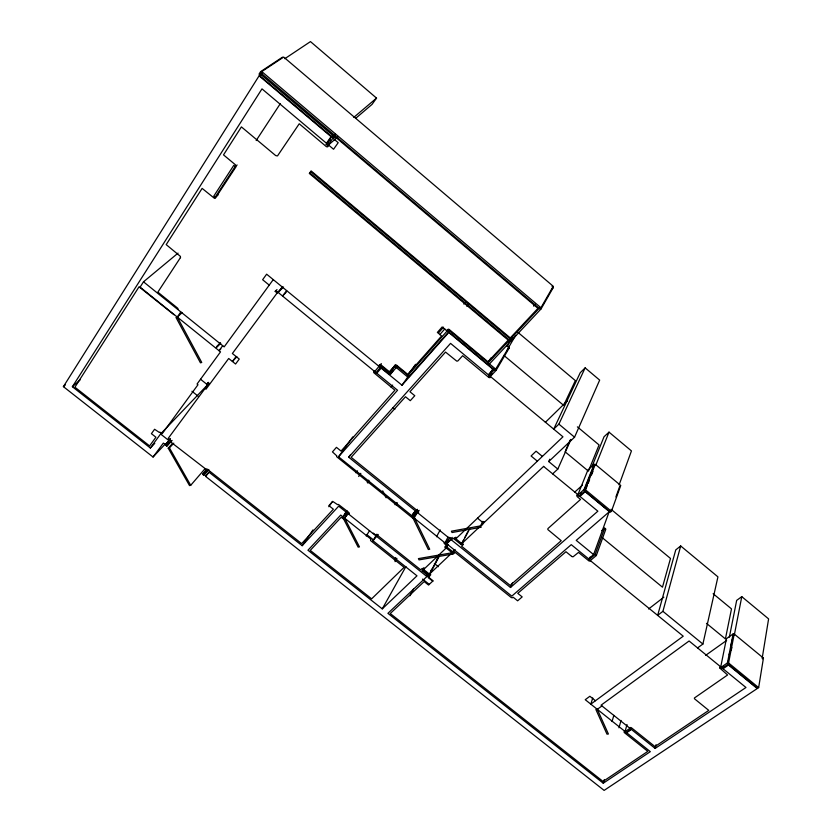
<?xml version="1.0" encoding="UTF-8"?>
<svg xmlns="http://www.w3.org/2000/svg" width="832" height="832" viewBox="0 0 832 832"><rect width="100%" height="100%" fill="white"/><g stroke="black" fill="none" stroke-linecap="round" stroke-linejoin="round"><path stroke-width="1.25" d="M180.502 257.296L180.45 256.703A1.789 1.362 47.7 0 0 180.263 256.256L166.202 244.618L202.124 188.386L214.417 198.297A1.726 1.362 50.5 0 0 215.301 198.266L236.007 166.816L235.435 164.798L223.517 154.887L241.405 126.901L275.621 155.522L277.17 155.938A1.841 1.508 52.7 0 0 277.69 155.646L299.229 123.781L326.154 146.484A1.955 1.643 53.1 0 0 326.633 146.734L326.799 146.786A1.82 1.529 53.1 0 0 327.756 146.734L328.973 145.392L333.559 149.261L338.198 142.688L333.601 138.798L334.526 136.302L537.961 308.329L510.286 337.927L311.106 170.903L309.317 173.441L508.227 340.122L487.989 361.764L449.186 329.472A1.664 1.404 35.5 0 0 448.24 329.212L446.42 330.512L442.146 326.955L437.362 332.415L441.615 335.951L407.711 374.327L396.822 365.383M758.649 687.617L763.433 658.081L734.219 634.026L728.582 662.979L727.49 663.738L757.546 688.345L758.649 687.617L728.582 662.979M762.195 658.154L768.602 618.894L741.78 596.648L736.674 600.392L729.373 637.114M422.448 568.464A1.539 1.144 28.5 0 0 421.97 568.61L420.68 569.806L376.99 534.934A1.498 1.123 31.1 0 0 376.574 534.726L376.459 534.674A1.581 1.175 31.1 0 0 375.773 534.612A1.498 1.123 31.1 0 0 375.409 534.706L374.951 535.09L348.837 514.249L349.242 513.562M731.318 649.99L731.806 647.473M734.396 634.629L741.78 596.648M727.449 662.886L728.624 663.842L721.76 668.606L720.595 667.649L727.449 662.886L733.127 633.942L734.261 634.868M727.49 663.738L727.979 661.222M729.217 654.93L729.706 652.413M730.943 646.11L732.17 639.818M732.67 637.302L733.158 634.785M428.106 574.267L426.91 576.534L387.91 613.34L603.262 783.224L650.322 751.65L626.631 732.742L631.384 729.446L655.138 748.426L745.971 687.492L723.07 668.772L723.57 666.234M720.595 667.649L726.43 638.706L733.127 633.942M697.549 647.91L702.894 644.062L717.933 576.857L680.69 545.969L675.75 549.91L657.686 615.316L662.917 611.333L680.69 545.969M655.138 748.426L656.063 744.65M625.009 731.765L630.178 728.166L631.28 729.05L626.122 732.649L625.009 731.765L627.006 724.547M603.262 783.224L604.313 779.522M618.956 727.813L621.046 720.429M612.03 721.562L613.85 715.343M592.758 697.965L590.814 704.153L683.228 636.189L590.907 561.07A1.674 1.3 20.8 0 1 590.533 561.236L588.931 560.934L578.49 552.417L573.154 556.743A1.664 1.29 21.7 0 1 572.718 556.764L572.114 556.629A1.664 1.29 21.7 0 1 571.657 556.4M590.086 557.107L589.202 559.51L590.408 560.498L596.336 555.516L605.842 529.121L604.666 528.154L601.765 530.629M615.898 496.943L619.715 486.387M589.202 559.51L595.119 554.518L604.666 528.154M611.426 511.295L620.745 485.482L595.286 464.329L585.166 489.59L584.137 490.516L610.376 512.2L611.426 511.295L585.166 489.59M448.531 540.374L446.722 543.795L511.805 596.128L571.262 544.658L588.578 558.813L593.601 554.58L609.534 510.723M619.091 484.942L631.446 450.923L609.014 432.141L604.032 436.748L591.989 466.575M585.759 489.372L587.205 485.753M588.162 483.35L589.607 479.742M591.542 474.926L592.977 471.307M595.681 465.494L609.014 432.141M584.022 489.538L585.27 490.568L578.885 496.309L577.637 495.279L584.022 489.538L594.173 464.287L595.39 465.296M584.615 489.32L594.277 465.244M452.265 537.368L451.069 539.646L510.484 587.496L597.865 511.191L579.956 496.413L581.402 492.825M577.637 495.279L587.922 469.976M510.484 587.496L512.564 582.743M552.646 473.876L557.814 469.071L548.735 461.562L574.558 437.185L599.664 380.11L585.146 367.869L580.247 372.715L553.717 429.125L558.896 424.133L585.146 367.869M565.531 450.559L570.19 440.055M557.814 469.071L570.97 439.379M548.735 461.562L549.806 459.202M480.574 525.886L451.402 531.201L452.036 532.522L481.198 527.228L480.574 525.886L482.862 521.331M482.331 524.94L484.047 521.518M455.905 537.15L454.709 539.427L461.188 544.648L469.685 528.913M461.188 544.648L463.538 540.062M464.703 537.763L467.646 532.033M452.712 554.06L452.088 552.77L418.413 558.615L419.037 559.894L452.712 554.06L455.083 549.463M447.741 544.367L445.931 547.789L452.369 552.968L453.554 550.67M452.369 552.968L454.418 549.848M445.931 547.789L448.001 544.679M445.016 542.755L449.738 538.231L450.923 539.198L446.202 543.712L445.016 542.755L448.042 537.056M430.56 571.438L431.725 569.234M436.405 560.394L438.745 555.984M428.875 575.13L429.707 574.34L423.374 569.286L422.542 570.076L428.875 575.13L438.807 556.358M429.707 574.34L439.057 556.681M422.157 570.898L422.989 570.107L428.802 574.746L427.97 575.536L422.157 570.898L423.935 567.601M409.895 595.816L413.494 589.118M436.519 536.734L440.232 529.911M723.07 668.772L728.478 665.007L757.234 688.553L604.115 790.4L205.556 476.351L208.905 472.118L302.172 545.698L338.686 506.158L346.726 512.574L342.826 516.745L340.725 515.07L307.944 550.243L382.262 608.878L405.933 566.53M180.388 257.691L157.851 292.146L177.559 308.079A1.706 1.279 45.2 0 1 178.09 309.358M541.07 308.901L539.718 307.746L487.656 363.366L488.966 364.458L541.07 308.901L553.363 287.404L552.053 286.291M395.023 561.652L396.916 558.355M540.935 307.746L553.238 286.281L283.67 57.065L261.778 71.573L260.894 72.966L539.854 308.901L540.935 307.746L261.778 71.573M394.441 559.842L395.71 557.638M414.336 517.743L429.718 549.255L428.324 549.505L412.942 518.014L414.336 517.743L416.915 513.292M414.638 511.794L412.038 516.235L413.244 517.202L419.141 510.338M352.737 436.946L338.551 456.799L411.892 515.778L417.425 509.298M413.244 517.202L414.534 514.977M412.942 518.014L414.232 515.788M492.638 369.158L488.821 375.606L490.131 376.688L496.09 370.396L509.267 347.89L507.998 346.83M411.892 515.778L413.837 512.45M507.822 348.764L515.642 335.421M495.934 369.325L448.978 330.21L448.011 331.313L494.936 370.375L509.122 346.84L507.146 345.186M506.844 346.351L509.434 341.942M309.764 172.806L510.661 341.193L512.606 337.886M490.131 376.688L492.024 373.464M510.661 341.193L512.99 337.886M488.935 361.244L490.849 358.051M382.262 608.878L416.978 575.827L372.923 540.717L378.238 534.466M396.188 505.014L397.519 502.83M372.923 540.717L376.927 534.165M394.95 504.67L396.282 502.486M366.215 536.026L369.595 530.598M260.603 71.656L259.043 74.131L260.51 75.369L262.07 72.894L260.603 71.656L282.526 57.148M165.35 443.924L153.057 457.028L63.398 386.641L259.095 75.826L331.063 136.656L326.446 143.25L261.986 88.868L72.384 386.734L150.342 448.011L154.773 443.362M178.038 253.126L143.489 281.819L140.098 287.113L220.511 351.884L197.059 384.02L197.974 384.748L162.24 433.618L160.056 432.297M235.186 166.514L233.782 165.35L213.772 196.144L215.145 197.278L235.186 166.514L237.151 164.986M256.173 140.546L280.28 103.688M367.203 482.29L368.607 480.168M344.677 518.211L359.466 546.894L358.145 547.144L343.346 518.471L344.677 518.211L346.778 515.018M367.796 483.09L369.2 480.958M344.24 514.602L345.654 512.47M344.365 515.102L347.11 510.931M358.675 476.486L360.818 473.314M180.804 311.917L177.289 317.075L175.978 317.47L200.439 362.825L201.75 362.471L177.289 317.075L182.062 312.718M302.172 545.698L312.988 529.901M328.848 506.74L332.457 501.478M466.752 306.186L468.187 304.086M269.235 285.126L262.631 279.718L266.635 274.186L402.002 385.226L408.574 375.814L396.51 365.997L395.616 367.026L407.638 376.917L408.543 375.898M338.322 136.5L327.652 145.662L326.217 144.456L332.176 135.959L333.611 137.166L335.546 135.522M408.179 374.826L415.532 364.312M333.362 135.897L332.426 137.228L259.334 75.452L260.218 74.048L333.362 135.897L335.296 134.254M327.652 145.662L333.611 137.166M416.135 511.514L348.681 457.205L350.158 455.104M284.783 58.718L310.471 41.6L376.532 98.103L372.081 104.354L355.576 118.425M390.364 374.327L396.708 367.047L395.408 365.986L389.085 373.266L390.364 374.327L393.39 370.146M222.685 345.696L219.034 350.709L220.834 348.878M389.834 372.226L395.148 364.926M150.342 448.011L160.576 433.992L209.113 383.209M273.26 279.614L224.162 346.882L143.489 281.819M153.057 457.028L163.342 443.082L165.454 444.746L168.074 441.948M200.533 379.246L206.742 384.218L207.636 383.011L209.466 384.478M282.495 287.529L277.129 292.989L275.194 291.398L275.829 290.534L397.55 390.25L338.551 456.799M205.504 388.086L208.385 384.186M277.774 292.126L232.378 353.506L239.262 359.07L235.56 364.021L228.696 358.478L205.951 389.23L205.036 388.502L168.23 438.339L170.518 440.149A1.446 1.03 40.1 0 1 170.81 440.482L170.893 440.606A1.591 1.134 40.1 0 1 171.122 441.366L170.799 442.062L205.847 469.134A1.498 1.071 38.3 0 1 206.263 468.967A1.57 1.123 38.3 0 1 206.929 469.03A1.498 1.071 38.3 0 1 207.293 469.196L301.652 543.618L333.362 509.194L328.879 505.627L332.738 501.405L337.574 504.66A1.518 1.134 33.3 0 1 338.572 504.525L348.722 512.377A1.446 1.082 32.8 0 1 349.003 512.71L349.076 512.824A1.591 1.186 32.8 0 1 349.242 513.573M165.454 444.746L170.456 438.495M282.225 286.967L278.169 292.448L283.535 286.988M165.641 445.203L169.156 440.461L170.352 441.407L166.837 446.139L165.641 445.203L168.293 442.374M236.101 356.512L232.409 361.473L236.891 356.772M286.634 290.586L282.558 296.046L286.177 292.313M379.787 365.643L381.077 366.704L375.825 372.83L374.535 371.779L381.326 363.574M202.644 474.354L206.284 469.747L207.47 470.683L203.83 475.29L202.644 474.354L206.835 469.498M205.556 476.351L209.747 471.442M374.088 371.02L373.651 372.278A1.726 1.394 36.9 0 0 373.807 372.705L394.909 390.187L341.068 451.069L336.44 447.346L332.446 451.89L336.814 455.894A1.487 1.144 34.9 0 0 336.679 456.217L336.658 456.342A1.633 1.248 34.9 0 0 336.679 456.726L412.464 517.92A1.498 1.144 30.1 0 0 413.026 518.003L413.421 517.93A1.466 1.123 30.1 0 0 413.743 517.764L444.34 542.36A1.487 1.134 28.1 0 0 444.288 543.514L446.326 545.334L445.099 546.51A1.456 1.102 28 0 0 444.943 546.811L444.912 546.926A1.487 1.123 28 0 0 445.047 547.654L445.765 548.413L424.039 569.098L422.718 568.464M378.456 365.914L379.714 364.759A1.612 1.31 37 0 1 380.297 364.707A1.737 1.404 37 0 1 381.056 364.967L389.324 371.727L395.481 365.061A1.633 1.331 36.3 0 1 395.938 365.04A1.747 1.425 36.3 0 1 396.24 365.102L396.396 365.154A1.633 1.331 36.3 0 1 396.802 365.383M203.83 475.29L208.842 469.446M376.782 373.225L381.181 368.15M172.598 443.456L168.22 448.178L189.509 485.576L190.715 485.306L204.994 468.759M390.946 387.015L392.652 385.091M438.516 332.925L443.581 327.163M463.861 304.106L465.546 302.182M439.764 334.651L444.829 328.9M402.002 385.226L448.77 332.467L493.21 369.46L488.249 374.712L450.549 343.377L348.681 457.205M355.794 472.742L357.521 470.85M168.22 448.178L169.426 447.876L173.805 443.165M533.603 306.114L535.361 304.231M166.837 446.139L172.13 440.471M551.606 289.286L553.363 287.404M506.761 350.553L509.267 347.89M488.821 375.606L494.78 369.304L496.09 370.396M206.742 384.218L208.541 382.346M275.194 291.398L276.983 289.578M216.778 346.403L220.397 342.742M216.247 347.859L220.771 343.294M412.038 516.235L416.655 511.597L417.851 512.564M545.345 422.344L567.538 400.681M446.722 543.795L451.069 539.646M454.709 539.427L455.582 538.595L462.072 543.816M543.65 466.357L462.238 543.192L462.717 543.608A1.591 1.217 27.3 0 1 463.018 544.076M588.817 469.154L594.173 464.287M574.808 492.034L582.452 485.139M579.956 496.413L585.208 491.702L609.378 511.67L576.233 540.363L593.601 554.58M72.384 386.734L80.111 379.912M63.398 386.641L65.343 384.935M326.217 144.456L328.172 142.802M326.446 143.25L330.325 139.942M353.798 117.374L376.532 98.103M215.145 197.278L218.13 194.906M648.575 608.993L663.863 597.178M597.303 709.322L608.41 734.022L606.986 734.157L595.868 709.478L597.303 709.322L601.962 705.931M705.661 655.335L726.617 640.442M762.351 658.819L763.433 658.081M174.148 314.61L174.221 314.61A1.726 1.29 45.1 0 1 173.722 314.548L139.038 286.801L74.911 387.202L149.594 445.91L155.917 437.226L151.403 433.67L154.586 429.27L159.401 432.494A1.56 1.113 40.5 0 1 159.806 432.318M571.698 556.41L565.958 551.73L517.764 593.351L522.184 596.908L517.629 600.818L513.23 597.272L512.47 597.709A1.602 1.196 24.2 0 1 512.044 597.73L511.472 597.594A1.602 1.196 24.2 0 1 511.035 597.376L455.146 552.417L453.887 553.582A1.602 1.206 27.6 0 1 453.565 553.748L451.672 553.166L429.863 573.747L430.331 574.142A1.57 1.165 28.1 0 1 430.706 574.85L428.324 577.668L432.702 581.162L428.553 585.052L424.185 581.568L390.239 613.527L603.054 781.456L647.816 751.369L624.426 732.68A1.539 1.071 18.9 0 1 624.166 732.264L624.135 732.15A1.446 1.009 18.9 0 1 624.146 731.734L624.676 731.172L585.239 699.702L589.867 696.27L595.452 700.731M488.623 377.291L462.654 355.722L458.037 360.766A1.612 1.352 33.5 0 1 457.673 360.994L457.236 361.088A1.654 1.383 33.5 0 1 456.602 361.026L445.546 352.082L409.958 391.758L414.783 395.71L410.29 400.681L405.486 396.75L351.166 457.309L418.413 511.545A1.612 1.227 30.1 0 1 418.631 511.909L418.267 513.24L448.947 537.94L449.446 537.555A1.602 1.217 28 0 1 449.821 537.451L452.795 539.157L454.262 537.846A1.602 1.227 27.7 0 1 454.646 537.742L456.29 538.387L562.952 436.81L491.005 377L490.162 377.593A1.778 1.487 30.7 0 1 489.694 377.655L489.06 377.53A1.778 1.487 30.7 0 1 488.571 377.281M160.576 433.992L168.678 440.388M373.287 533.104L376.303 535.506M426.41 575.484L433.233 580.934M376.906 536.65L426.91 576.534M191.953 391.248L198.006 396.074M366.621 534.456L373.641 540.051M422.604 579.072L429.416 584.501M434.346 563.462L438.402 566.706M446.794 546.967L453.232 552.146M477.495 518.19L483.538 523.089M392.912 407.576L394.898 409.198M595.119 554.518L596.336 555.516M662.917 611.333L702.894 644.062M602.025 537.493L662.48 587.184L670.498 558.449L611.042 509.288M706.472 623.334L725.41 638.903L731.494 608.878L713.138 593.705M542.37 456.404L536.058 451.194L531.076 455.988L537.368 461.178M543.598 466.409L577.522 494.302L576.836 494.967A1.716 1.383 22 0 0 576.68 495.321L577.117 496.6L580.549 499.439L548.07 528.455A1.56 1.227 23.2 0 0 547.882 528.809A1.674 1.31 23.2 0 0 547.82 529.142A1.56 1.227 23.2 0 0 547.945 529.662L561.215 540.696L510.162 585.374L461.646 546.291L463.091 544.679A1.498 1.144 27.3 0 0 463.091 544.326M565.011 451.724L588.432 471.151L599.061 444.943L577.387 426.868M558.896 424.133L574.558 437.185M503.901 355.441L563.67 405.371L575.349 380.609L517.598 332.082M310.658 171.538L511.69 340.09M169.426 447.876L190.715 485.306M382.689 490.849L386.121 497.786M180.502 257.338A1.789 1.362 47.7 0 1 180.388 257.733M719.597 667.867L727.574 674.991L694.45 697.954A1.518 1.092 16 0 0 694.429 698.402L694.45 698.516A1.612 1.154 16 0 0 694.71 698.953L708.781 710.382L654.971 746.564L631.446 727.782A1.56 1.092 18.7 0 0 631.051 727.605A1.56 1.092 18.7 0 0 630.625 727.511L629.408 727.865L601.037 705.193L689.094 640.994L720.616 666.765L719.909 667.254A1.674 1.227 14.7 0 0 719.69 667.534L719.607 667.753M370.573 539.729L370.552 539.833A1.57 1.165 31.1 0 0 370.573 540.186A1.57 1.165 31.1 0 0 370.708 540.55L370.781 540.665A1.435 1.061 31.1 0 0 371.062 540.998L404.113 567.33L371.634 598.842L310.242 550.399L341.224 517.234L342.919 518.575A1.498 1.113 32.8 0 0 343.335 518.794L343.45 518.835A1.581 1.175 32.8 0 0 344.126 518.898A1.498 1.113 32.8 0 0 344.479 518.804L344.926 518.419L370.968 539.167L370.573 539.729M380.869 365.664L379.995 366.694L389.282 374.306L390.166 373.287L380.869 365.664M447.824 330.21L407.451 375.877L408.741 376.938L449.155 331.313L447.824 330.21M347.225 512.647L342.982 517.182L344.167 518.128L348.421 513.594L347.225 512.647"/></g></svg>
